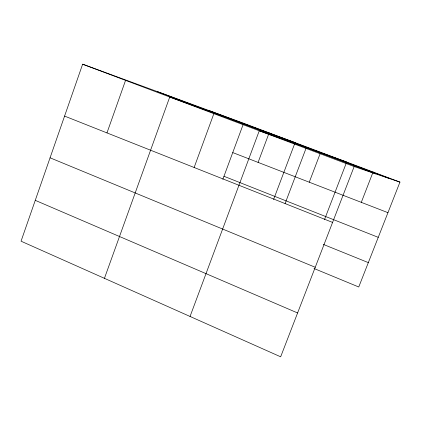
<?xml version="1.0" encoding="UTF-8"?>
<svg xmlns="http://www.w3.org/2000/svg" width="421" height="421" viewBox="0 0 421 421"><rect width="100%" height="100%" fill="white"/><g stroke="black" fill="none" stroke-linecap="round" stroke-linejoin="round"><path stroke-width="0.63" d="M399.95 182.104L243.612 123.248L82.637 64.192L21.05 241.196L280.66 356.808L354.15 166.558L399.95 182.104L358.755 286.985L314.008 268.493M106.966 132.91L125.558 80.379M104.44 278.328L169.737 97.03L295.084 142.624L273.608 199.465M194.139 167.49L213.857 113.665M222.841 179.314L243.612 123.248M190.05 316.455L259.262 130.784L346.672 162.048M258.089 162.395L269.14 132.857M285.075 203.569L306.009 148.408M309.251 182.198L320.67 152.26M324.512 219.578L346.209 163.253M361.292 202.343L373.095 171.994M208.432 110.339L390.241 178.809M157.412 91.625L375.864 173.926M82.637 64.192L354.15 166.558M232.745 152.581L387.946 212.663M223.967 176.283L378.253 237.344M64.581 116.091L332.574 222.414M323.317 244.396L368.328 262.615M50.062 157.807L315.245 267.272M35.264 200.343L297.6 312.961"/></g></svg>
